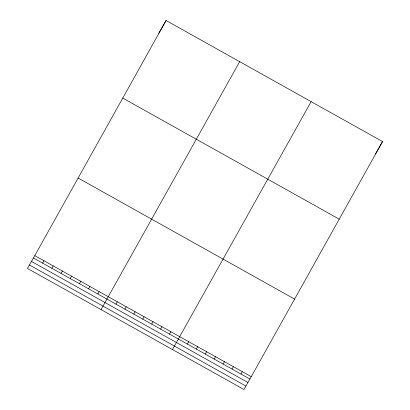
<?xml version="1.0" encoding="UTF-8"?>
<svg xmlns="http://www.w3.org/2000/svg" width="410" height="410" viewBox="0 0 410 410"><rect width="100%" height="100%" fill="white"/><g stroke="black" fill="none" stroke-linecap="round" stroke-linejoin="round"><path stroke-width="0.61" d="M34.783 255.62L166.086 20.5L382.55 141.573L251.253 376.693L243.914 389.5L27.45 268.427L34.783 255.62L251.253 376.693M239.681 61.664L101.05 309.591M311.118 101.618L172.482 349.545M158.747 33.307L166.086 20.5M42.64 263.117L43.983 260.765M51.839 268.263L53.187 265.911M61.039 273.409L62.387 271.056M70.238 278.554L71.586 276.202M79.438 283.699L80.785 281.347M88.637 288.845L89.985 286.493M97.836 293.99L99.184 291.638M115.963 304.128L117.311 301.775M124.896 309.125L126.244 306.772M133.824 314.116L135.172 311.764M142.752 319.113L144.1 316.761M151.685 324.105L153.032 321.753M160.612 329.102L161.96 326.749M169.54 334.094L170.888 331.741M187.401 344.082L188.749 341.73M196.328 349.079L197.676 346.727M205.256 354.071L206.604 351.718M214.189 359.068L215.537 356.715M223.117 364.059L224.465 361.707M232.045 369.056L233.392 366.704M240.977 374.048L242.325 371.696M375.463 153.95L382.55 141.573M122.754 98.087L339.224 219.16M78.115 178.027L294.58 299.1M33.435 257.972L249.905 379.045M31.462 261.421L247.927 382.494M29.428 264.978L245.892 386.051"/></g></svg>
